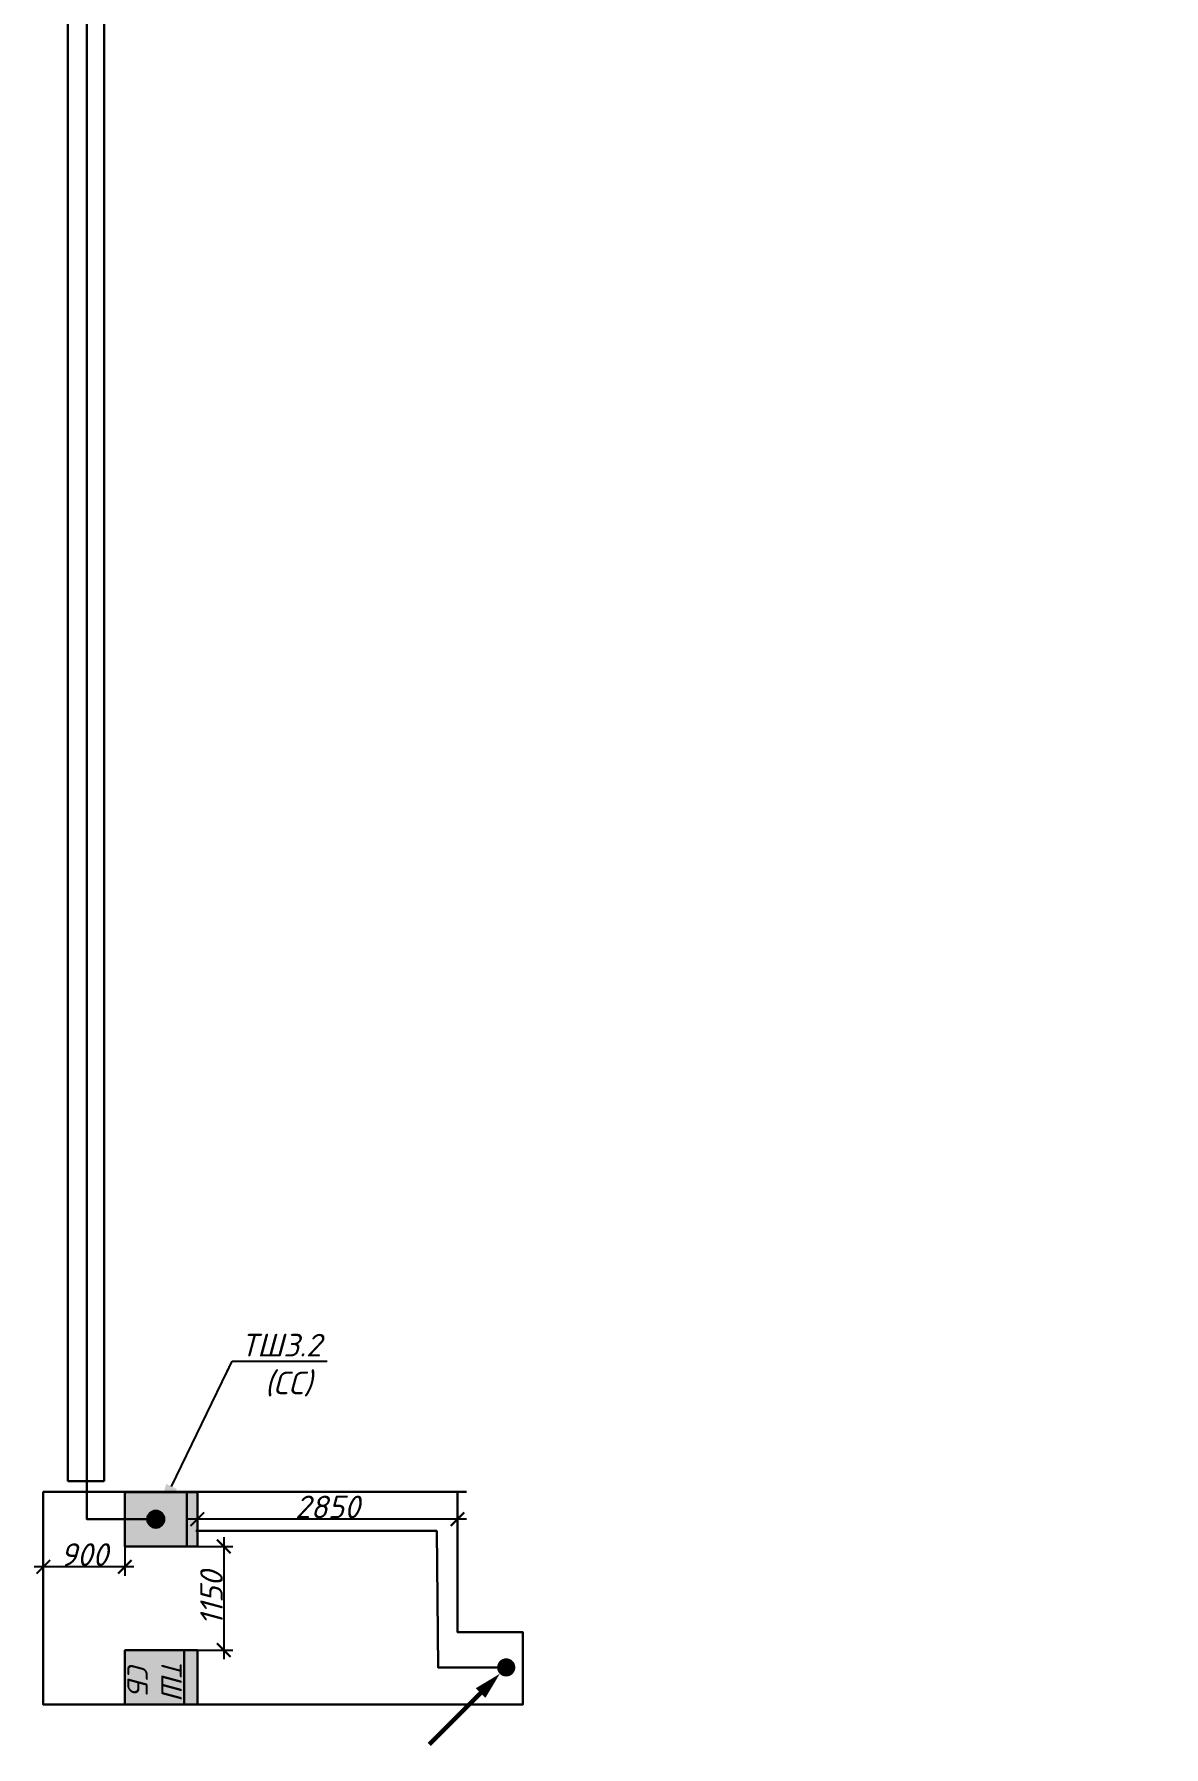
# Model space of a CAD drawing. Extents: x -260425 to 1294666, y -169889 to -2349.
# Drawn here: x 596841 to 609305, y -92275 to -73386 of the extents above; entities that cross this region are included whole.
import ezdxf
from ezdxf import colors
from ezdxf.entities.mleader import LeaderData, LeaderLine
from ezdxf.math import Vec2, Vec3

# ---------------------------------------------------------------- set-up
doc = ezdxf.new("R2010")
doc.units = 0
doc.header["$LTSCALE"] = 100
doc.header["$PDMODE"] = 1
doc.header["$PDSIZE"] = 200
doc.layers.get('Defpoints').update_dxf_attribs({"color": 42})
for name, color, linetype, lineweight in [('ОС', 5, 'Continuous', 30), ('СС_СКК_Лоток', 170, 'Continuous', 30), ('СС_СКС_Кабель', 6, 'Continuous', 30), ('СС_СКС_Оборудование', 6, 'Continuous', 30), ('СС_Схема', 7, 'Continuous', 30)]:
    doc.layers.add(name, color=color, linetype=linetype, lineweight=lineweight)
doc.styles.add('1ISOCPEUR', font='isocpeui.ttf', dxfattribs={"height": 250})
doc.styles.add('BRAZEN-txt', font='isocpeui.ttf')
doc.dimstyles.new('BRAZEN-Размеры_осевые', dxfattribs={"dimscale": 0, "dimtxt": 350, "dimasz": 150, "dimexe": 100, "dimexo": 100, "dimgap": 70, "dimtad": 1, "dimdec": 0, "dimzin": 0, "dimdsep": 46, "dimtxsty": 'BRAZEN-txt', "dimblk": 'ARCHTICK', "dimcen": 1, "dimdle": 100, "dimadec": 0, "dimazin": 0, "dimtfac": 1, "dimtdec": 0, "dimtofl": 0, "dimtmove": 1, "dimatfit": 3, "dimfxl": 1, "dimtolj": 1, "dimtzin": 0, "dimarcsym": 0})

# ---------------------------------------------------------------- blocks, each defined once
blk = doc.blocks.new('*U66')
blk.add_hatch(color=256).paths.add_polyline_path([(-0.71, -0.71, 1), (0.71, 0.71, 1)])
blk.add_lwpolyline([(-0.71, -0.71, 0, 1.5, 0), (-2.83, -2.83, 2, 2, 0)], format="xyseb")
at = {"const_width": 0.5}
blk.add_lwpolyline([(-8.5, -8.5), (-2.83, -2.83)], dxfattribs=at)
blk = doc.blocks.new('Лоток 3 этаж')
at = {"layer": 'СС_СКК_Лоток'}
for p, q in [((597211, -89345), (597211, -65597)), ((597611, -65997), (597612, -89345)), ((597612, -89345), (597211, -89345))]:
    blk.add_line(p, q, dxfattribs=at)
blk = doc.blocks.new('соед. коробка')
at = {"layer": 'ОС'}
h = blk.add_hatch(color=0, dxfattribs=at)
h.dxf.hatch_style = 1
h.paths.add_polyline_path([(93.75, 0, 1), (-93.75, 0, 1)])
at = {"layer": 'ОС', "color": 0}
blk.add_circle((0, 0), 93.75, dxfattribs=at)
at = {"layer": 'ОС', "color": 0, "style": '1ISOCPEUR'}
blk.add_attdef('ПАРАМЕТР', (-187.5, 150), '', height=112.5, dxfattribs=at)
blk = doc.blocks.new('шкаф ТШ 2')
at = {"true_color": 0xffffff, "transparency": 33554684}
h = blk.add_hatch(color=7, dxfattribs=at)
h.dxf.hatch_style = 1
h.paths.add_polyline_path([(341, 300), (-341, 300), (-341, -300), (341, -300)])
h.paths.add_polyline_path([(-341, 300), (-459, 300), (-459, -300), (-341, -300)])
at = {"layer": 'СС_СКС_Оборудование', "color": 180}
blk.add_line((-341, 300), (-341, -300), dxfattribs=at)
blk.add_lwpolyline([(341, 300), (-459, 300), (-459, -300), (341, -300)], close=True, dxfattribs=at)
at = {"layer": 'СС_СКС_Кабель', "rotation": 180}
blk.add_blockref('соед. коробка', (0, 0), dxfattribs=at)
blk = doc.blocks.new('ТШ СБ 2')
at = {"true_color": 0xffffff, "transparency": 33554684}
h = blk.add_hatch(color=7, dxfattribs=at)
h.dxf.hatch_style = 1
h.paths.add_polyline_path([(300, 327), (-300, 327), (-300, -327), (300, -327)])
h.paths.add_polyline_path([(300, 473), (-300, 473), (-300, 327), (300, 327)])
at = {"layer": 'СС_СКС_Оборудование', "color": 7}
blk.add_line((-300, 327), (300, 327), dxfattribs=at)
blk.add_lwpolyline([(-300, 473), (-300, -327), (300, -327), (300, 473)], close=True, dxfattribs=at)
at = {"insert": (0, 0), "char_height": 225, "attachment_point": 5, "style": '1ISOCPEUR'}
blk.add_mtext_dynamic_manual_height_columns('ТШ СБ', width=2.5, gutter_width=12.5, heights=[0], dxfattribs=at)
blk = doc.blocks.new('_ArchTick')
at = {"color": 0, "linetype": 'ByBlock', "const_width": 0.15}
blk.add_lwpolyline([(-0.5, -0.5), (0.5, 0.5)], dxfattribs=at)
blk = doc.blocks.new('*D174')
at = {"layer": 'Defpoints', "color": 0, "transparency": 16777216}
for p in [(596941, -89465), (597841, -89465), (596941, -90291)]:
    blk.add_point(p, dxfattribs=at)
at = {"layer": 'СС_СКК_Лоток', "color": 0, "linetype": 'Continuous', "lineweight": -2, "transparency": 16777216}
for p, q in [((596941, -89565), (596941, -90391)), ((597841, -89565), (597841, -90391)), ((597941, -90291), (596841, -90291))]:
    blk.add_line(p, q, dxfattribs=at)
at = {"layer": 'СС_СКК_Лоток', "color": 0, "lineweight": -2, "transparency": 16777216, "xscale": 150, "yscale": 150, "zscale": 150, "rotation": 180}
blk.add_blockref('_ArchTick', (596941, -90291), dxfattribs=at)
at = {"layer": 'СС_СКК_Лоток', "color": 0, "lineweight": -2, "transparency": 16777216, "xscale": 150, "yscale": 150, "zscale": 150}
blk.add_blockref('_ArchTick', (597841, -90291), dxfattribs=at)
at = {"layer": 'СС_СКК_Лоток', "color": 0, "lineweight": 0, "transparency": 16777216, "insert": (597391, -90156), "char_height": 250, "width": 731.08, "attachment_point": 5, "style": '1ISOCPEUR'}
blk.add_mtext('\\A1;900', dxfattribs=at)
blk = doc.blocks.new('*D175')
at = {"layer": 'Defpoints', "color": 0, "transparency": 16777216}
for p in [(598541, -90065), (598241, -91210), (598932, -91210)]:
    blk.add_point(p, dxfattribs=at)
at = {"layer": 'СС_СКК_Лоток', "color": 0, "linetype": 'Continuous', "lineweight": -2, "transparency": 16777216}
for p, q in [((598641, -90065), (599032, -90065)), ((598932, -89965), (598932, -91310)), ((598341, -91210), (599032, -91210))]:
    blk.add_line(p, q, dxfattribs=at)
at = {"layer": 'СС_СКК_Лоток', "color": 0, "lineweight": -2, "transparency": 16777216, "xscale": 150, "yscale": 150, "zscale": 150}
for p, rotation in [((598932, -90065), 90), ((598932, -91210), 270)]:
    blk.add_blockref('_ArchTick', p, dxfattribs=dict(at, rotation=rotation))
at = {"layer": 'СС_СКК_Лоток', "color": 0, "lineweight": 0, "transparency": 16777216, "insert": (598797, -90638), "char_height": 250, "width": 731.08, "attachment_point": 5, "rotation": 90, "style": '1ISOCPEUR'}
blk.add_mtext('\\A1;1150', dxfattribs=at)
blk = doc.blocks.new('*D176')
at = {"layer": 'Defpoints', "color": 0, "transparency": 16777216}
for p in [(598641, -89765), (598641, -89966), (601511, -90238)]:
    blk.add_point(p, dxfattribs=at)
at = {"layer": 'СС_СКК_Лоток', "color": 0, "linetype": 'Continuous', "lineweight": -2, "transparency": 16777216}
for p, q in [((598641, -89866), (598641, -89665)), ((601511, -90138), (601511, -89665)), ((601611, -89765), (598541, -89765))]:
    blk.add_line(p, q, dxfattribs=at)
at = {"layer": 'СС_СКК_Лоток', "color": 0, "lineweight": -2, "transparency": 16777216, "xscale": 150, "yscale": 150, "zscale": 150, "rotation": 180}
blk.add_blockref('_ArchTick', (598641, -89765), dxfattribs=at)
at = {"layer": 'СС_СКК_Лоток', "color": 0, "lineweight": -2, "transparency": 16777216, "xscale": 150, "yscale": 150, "zscale": 150}
blk.add_blockref('_ArchTick', (601511, -89765), dxfattribs=at)
at = {"layer": 'СС_СКК_Лоток', "color": 0, "lineweight": 0, "transparency": 16777216, "insert": (600076, -89630), "char_height": 250, "width": 731.08, "attachment_point": 5, "style": '1ISOCPEUR'}
blk.add_mtext('\\A1;2850', dxfattribs=at)

msp = doc.modelspace()

# ---------------------------------------------------------------- linework, layer by layer
at = {"layer": 'СС_СКК_Лоток', "color": 7}
msp.add_lwpolyline([(601611.5, -89465.2), (596940.9, -89465.2), (596940.9, -91810.3), (602231, -91810.3), (602231, -91010.3), (601511.5, -91010.4), (601511.5, -89465.2)], dxfattribs=at)
at = {"layer": 'СС_СКС_Кабель'}
for points in [[(597840.9, -89765.3), (597421.4, -89765.3), (597421.4, -65724.5), (617910.7, -65724.5), (617910.7, -63042.3), (627712.6, -63042.3), (627712.6, -61454.5)], [(597840.9, -89765.3), (597421.4, -89765.3), (597421.4, -65724.5), (617910.7, -65724.5), (617910.7, -61708.5)], [(597840.9, -89765.3), (597421.4, -89765.3), (597421.4, -65724.5), (617910.7, -65724.5), (617910.7, -62091.5), (618711, -62091.5)], [(597840.9, -89765.3), (597421.4, -89765.3), (597421.4, -65724.5), (597545, -65724.5), (597545, -65185.6), (599432.8, -65185.6), (599432.8, -63787.3)], [(597840.9, -89765.3), (597421.4, -89765.3), (597421.4, -65724.5), (597545, -65724.5), (597545, -64950.6)]]:
    msp.add_lwpolyline(points, dxfattribs=at)
at = {"layer": 'СС_Схема', "color": 3}
msp.add_lwpolyline([(598624.6, -89893.7), (601282.4, -89893.7), (601298.7, -91402.4), (602046.4, -91402.4)], dxfattribs=at)

# ---------------------------------------------------------------- block references
msp.add_blockref('Лоток 3 этаж', (0, 0))
for name, p, rotation in [('шкаф ТШ 2', (598182.1, -89765.3), 180), ('ТШ СБ 2', (598168, -91510.3), 270)]:
    msp.add_blockref(name, p, dxfattribs=dict(rotation=rotation))
at = {"layer": 'СС_СКК_Лоток', "color": 7, "xscale": 100, "yscale": 100, "zscale": 100}
msp.add_blockref('*U66', (602049, -91400.3), dxfattribs=at)

# ---------------------------------------------------------------- dimensions: what is measured, and where the dimension line sits
at = {"layer": 'СС_СКК_Лоток', "color": 7, "lineweight": 0}
for base, p1, p2, angle, picture, middle in [((596940.9, -90291.3), (597840.9, -89465.3), (596940.9, -89465.3), 180, '*D174', (597390.9, -90156.3)), ((598640.9, -89765.3), (601511.5, -90237.8), (598640.9, -89966.1), 180, '*D176', (600076.2, -89630.3)), ((598932.2, -91210.3), (598540.9, -90065.3), (598240.9, -91210.3), 270, '*D175', (598797.2, -90637.8))]:
    dim = msp.add_linear_dim(base=base, p1=p1, p2=p2, angle=angle, dimstyle='BRAZEN-Размеры_осевые', override={"dimscale": 1, "dimtxt": 250, "dimgap": 10, "dimrnd": 50, "dimtxsty": '1ISOCPEUR'}, dxfattribs=at)
    dim.commit()
    dim.dimension.update_dxf_attribs({"geometry": picture, "text_midpoint": middle})

# ---------------------------------------------------------------- next in the draw order: leaders
ml = msp.add_multileader_mtext('Standard', dxfattribs=at)
ml.set_content('ТШ3.2\\P (СС)', color=7, style='1ISOCPEUR')
ml.set_leader_properties()
ml.build(insert=Vec2(0, 0))
ml.multileader.update_dxf_attribs({"text_left_attachment_type": 6, "text_right_attachment_type": 6, "dogleg_length": 100, "arrow_head_size": 400})
ctx = ml.context
ctx.base_point, ctx.char_height, ctx.arrow_head_size, ctx.landing_gap_size, ctx.plane_origin = Vec3(599126.3, -88020.5), 250, 400, 0, Vec3(602494.8, -92813.5)
ctx.left_attachment, ctx.right_attachment, ctx.text_align_type = 6, 6, 1
notes = []
notes.append((ctx, [(1, (1, 1, 0), (599026.3, -88020.5), (1, 0), 100, [(0, [(598182.1, -89765.3)], 0, [])])]))
ctx.mtext.insert, ctx.mtext.width, ctx.mtext.alignment, ctx.mtext.flow_direction = Vec3(599566.2, -87720.5), 937.874, 2, 5
ctx.mtext.has_bg_fill, ctx.mtext.bg_color, ctx.mtext.bg_scale_factor, ctx.mtext.bg_transparency, ctx.mtext.use_window_bg_color = 1, -1027028792, 1.5, 0, 1
for ctx, leaders in notes:
    for number, flags, end, landing, length, lines in leaders:
        leader = LeaderData()
        leader.index, (leader.has_last_leader_line, leader.has_dogleg_vector, leader.attachment_direction) = number, flags
        leader.last_leader_point, leader.dogleg_vector, leader.dogleg_length = Vec3(end), Vec3(landing), length
        for number, points, colour, breaks in lines:
            line = LeaderLine()
            line.index, line.vertices, line.color, line.breaks = number, Vec3.list(points), colors.encode_raw_color(colour), breaks
            leader.lines.append(line)
        ctx.leaders.append(leader)

# ---------------------------------------------------------------- next in the draw order: linework, layer by layer
at = {"layer": 'СС_СКС_Кабель', "color": 6, "ltscale": 100}
for points in [[(631565.8, -58566.1), (631318.9, -58566.1), (631318.9, -63042.3), (617910.7, -63042.3), (617910.7, -65724.5), (597421.4, -65724.5), (597421.4, -89765.3), (598182.1, -89765.3)], [(625398.8, -60370.9), (624811.7, -60370.9), (624811.7, -63042.3), (617910.7, -63042.3), (617910.7, -65724.5), (597421.4, -65724.5), (597421.4, -89765.3), (598275.9, -89765.3)], [(602740.9, -65582.5), (602740.9, -65724.5), (597421.4, -65724.5), (597421.4, -89765.3), (598182.1, -89765.3)]]:
    msp.add_lwpolyline(points, dxfattribs=at)

doc.saveas('drawing.dxf')
